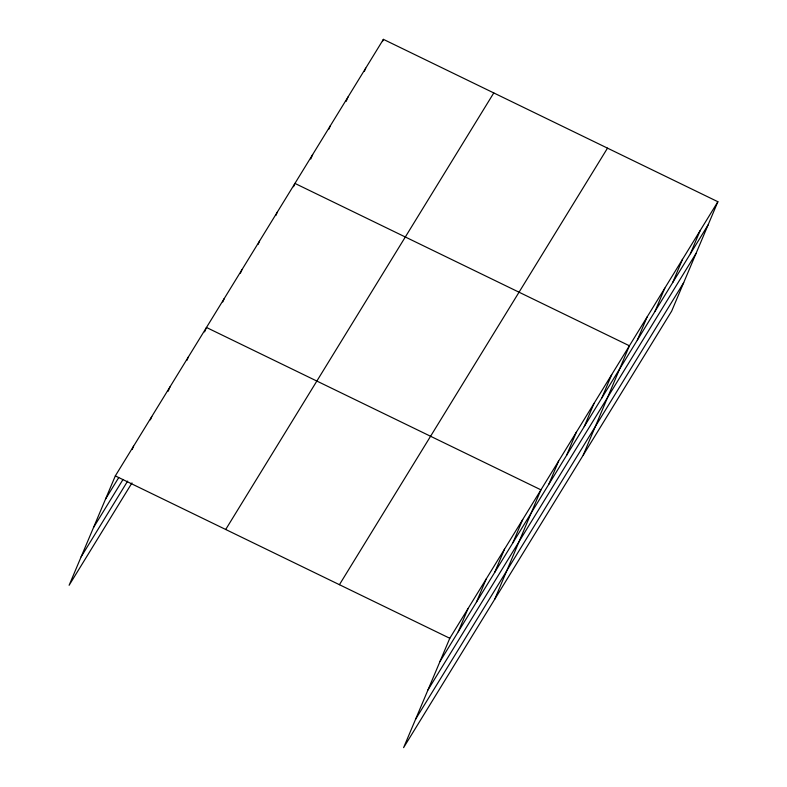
<?xml version="1.0" encoding="UTF-8"?>
<svg xmlns="http://www.w3.org/2000/svg" width="787" height="787" viewBox="0 0 787 787"><rect width="100%" height="100%" fill="white"/><g stroke="black" fill="none" stroke-linecap="round" stroke-linejoin="round"><path stroke-width="1.18" d="M717.882 201.728L449.79 638.277L403.593 747.65L671.675 311.101L717.882 201.728L383.407 39.35L115.325 475.899L69.118 585.272L131.98 482.913M132.157 449.525L133.554 446.209M150.386 419.845L151.783 416.53M168.143 391.257L170.012 386.84M186.844 360.476L188.241 357.15M204.6 331.888L206.469 327.471L540.944 489.848L494.738 599.222M222.76 301.972L224.167 298.657M240.458 273.158L241.855 269.843M258.156 244.354L259.553 241.038M275.844 215.54L277.25 212.224M293.541 186.726L294.938 183.41L629.413 345.788L583.206 455.161M310.767 159.023L312.636 154.596M328.927 129.098L330.324 125.782M346.152 101.395L348.021 96.978M364.312 71.479L365.709 68.164M382.472 41.563L383.407 39.35M458.221 631.804L468.029 608.587M476.45 602.114L486.258 578.907M494.679 572.434L504.487 549.218M512.908 542.745L522.716 519.538M548.834 484.251L558.632 461.034M566.522 455.437L576.33 432.23M584.22 426.623L594.028 403.416M601.907 397.819L611.715 374.602M637.303 340.191L647.101 316.974M654.991 311.377L664.799 288.17M672.688 282.572L682.496 259.356M690.376 253.758L700.184 230.542M105.517 499.106L118.719 477.611M93.505 527.546L123.047 479.431M81.13 556.842L127.651 481.093M225.702 529.484L493.783 92.935M339.423 584.692L607.505 148.143M439.992 661.493L708.074 224.944M427.98 689.924L696.062 253.375M415.605 719.22L683.687 282.671M115.325 475.899L449.79 638.277"/></g></svg>
